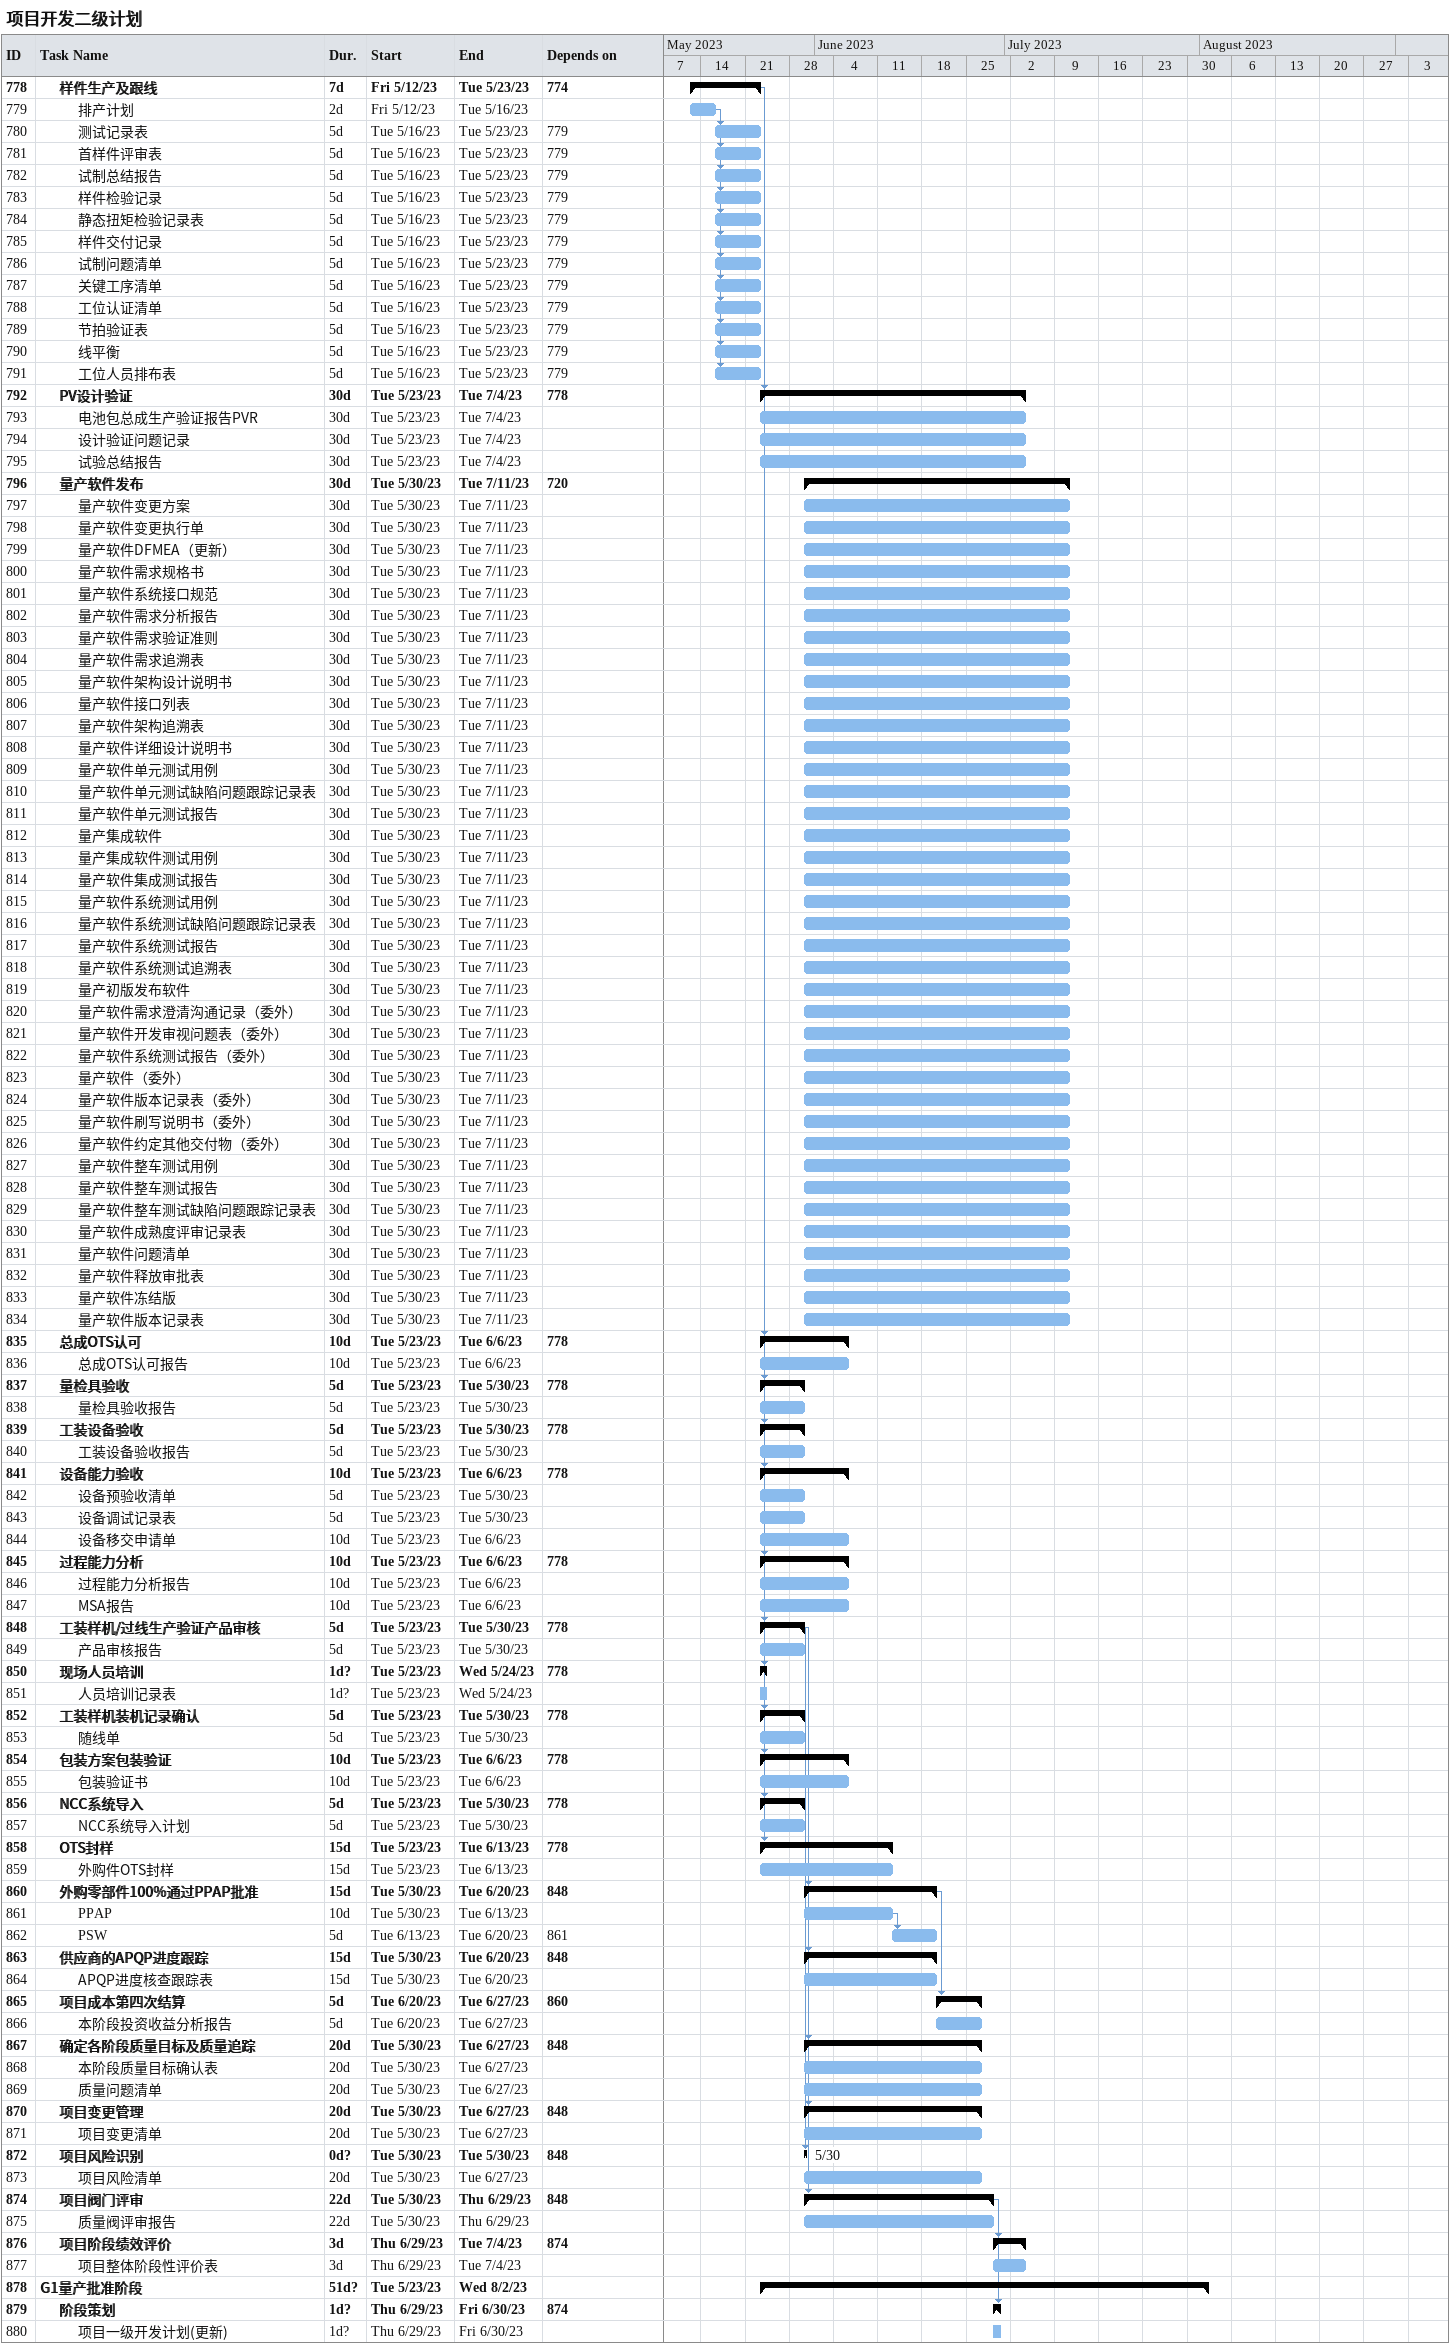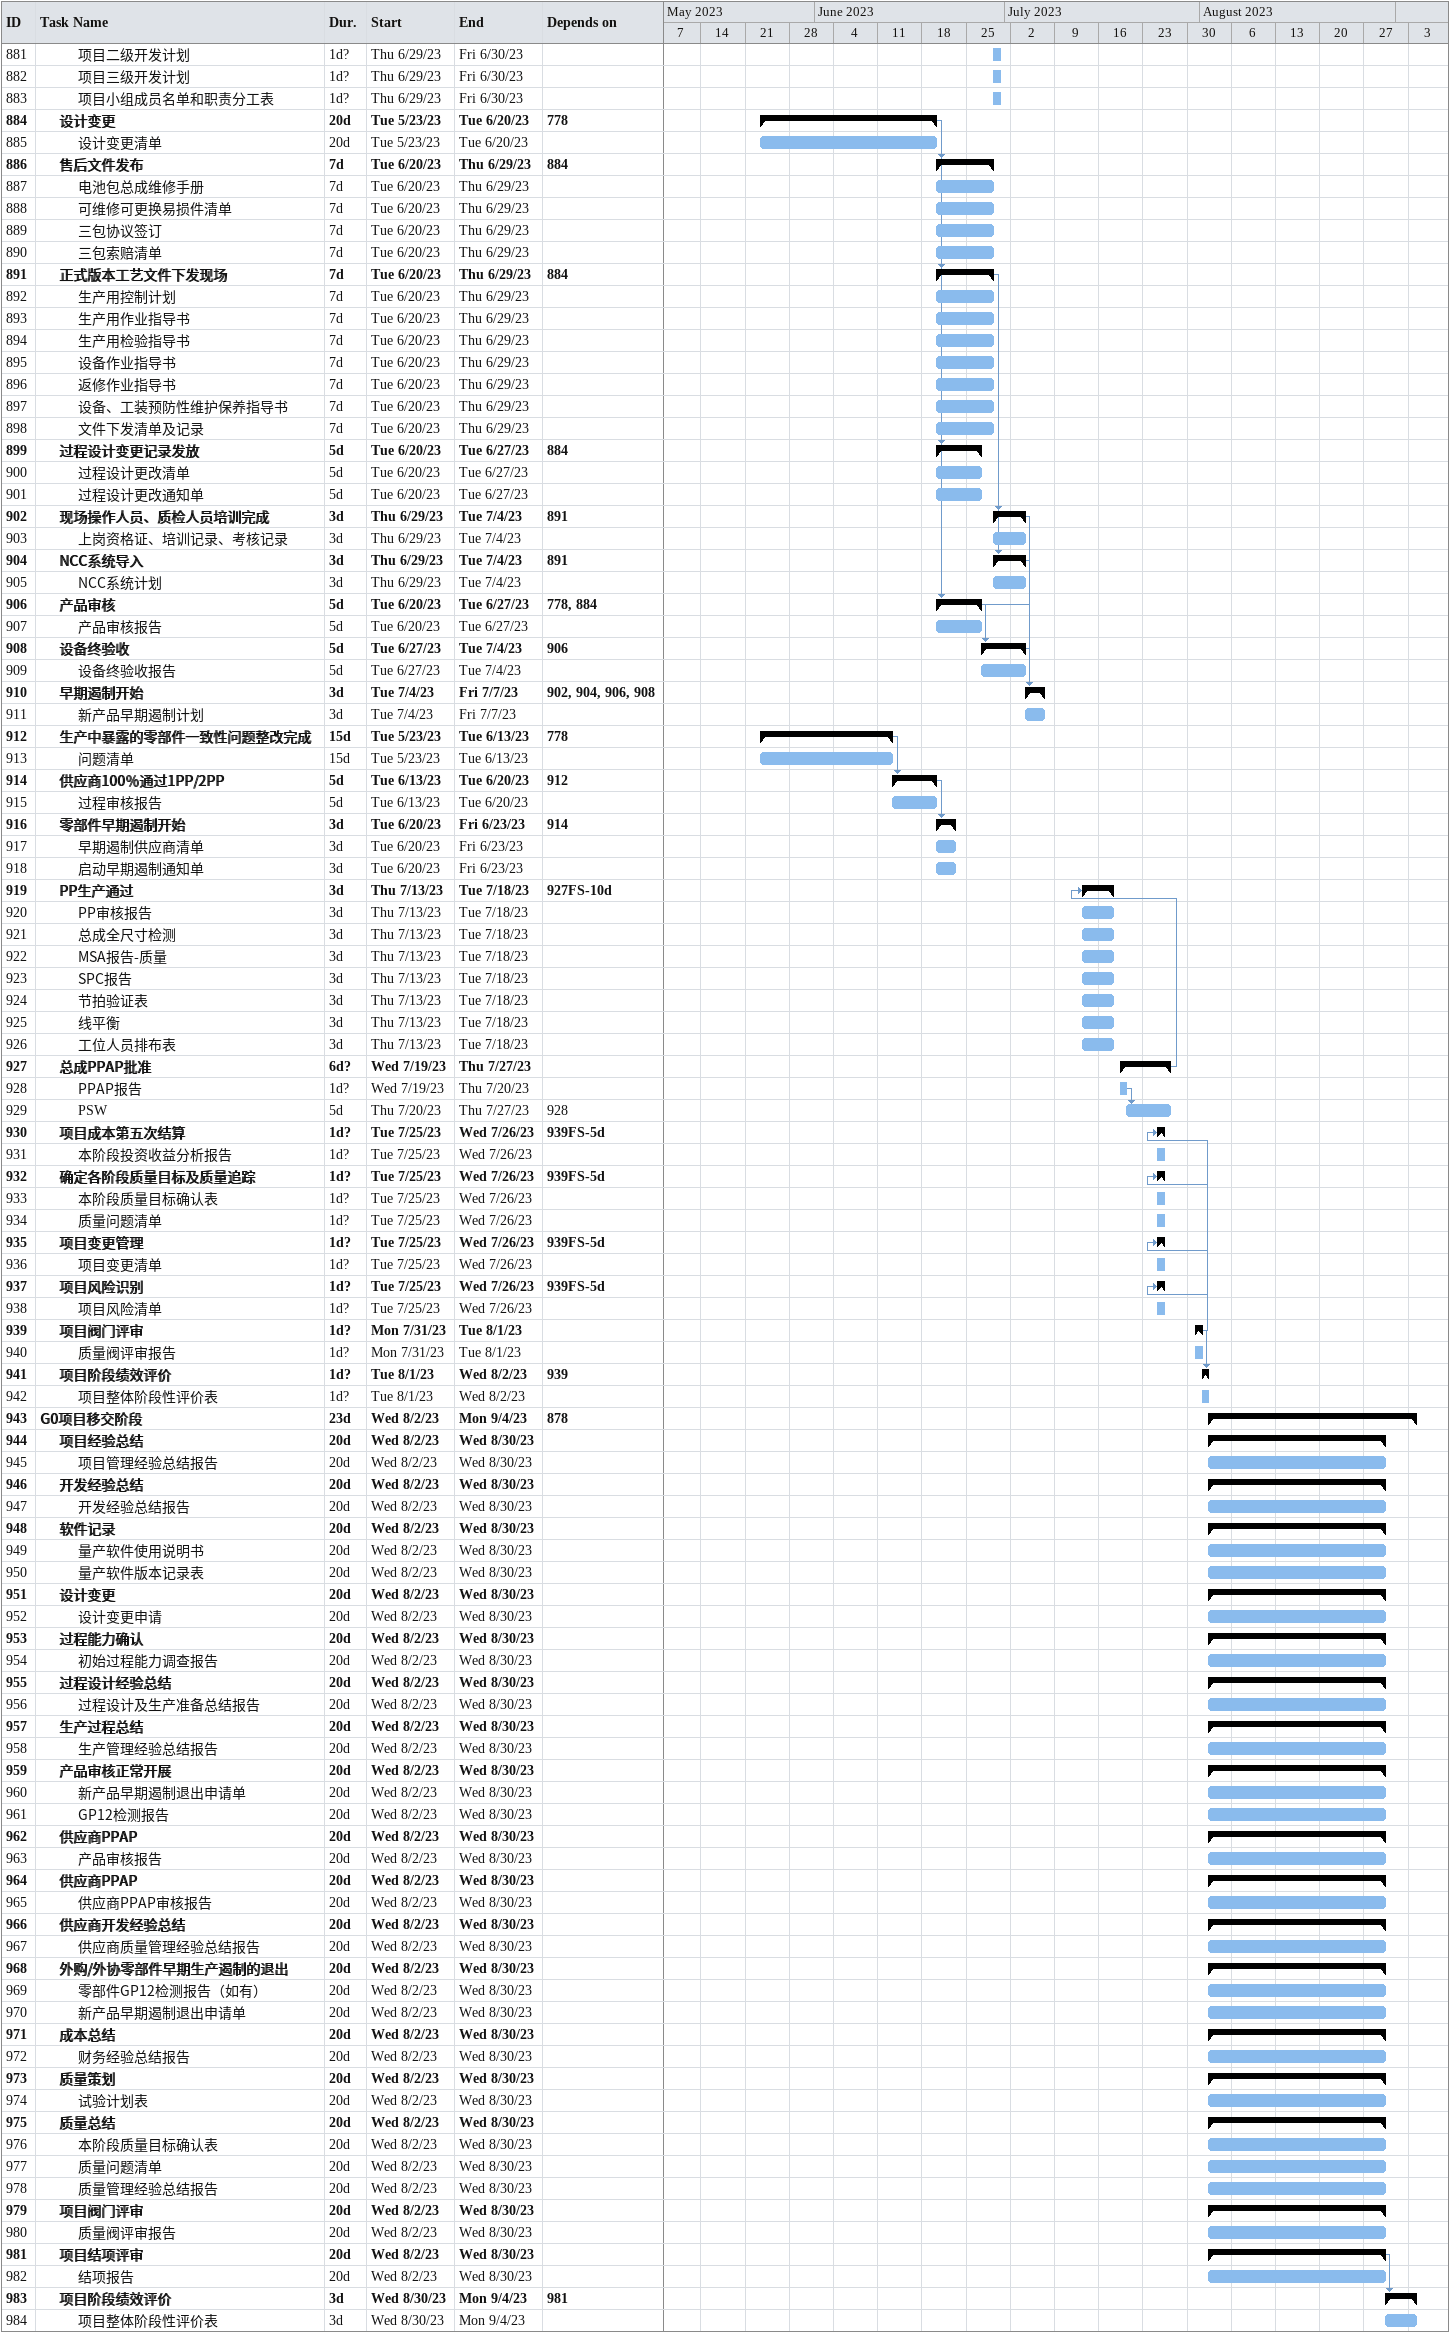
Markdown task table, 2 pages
项目开发二级计划

| ID | Level | Task | Duration | Start | Finish | Predecessors |
|---|---|---|---|---|---|---|
| 778 | 2 | **样件生产及跟线** | 7d | 2023-05-12 | 2023-05-23 | 774 |
| 779 | 3 | 排产计划 | 2d | 2023-05-12 | 2023-05-16 |  |
| 780 | 3 | 测试记录表 | 5d | 2023-05-16 | 2023-05-23 | 779 |
| 781 | 3 | 首样件评审表 | 5d | 2023-05-16 | 2023-05-23 | 779 |
| 782 | 3 | 试制总结报告 | 5d | 2023-05-16 | 2023-05-23 | 779 |
| 783 | 3 | 样件检验记录 | 5d | 2023-05-16 | 2023-05-23 | 779 |
| 784 | 3 | 静态扭矩检验记录表 | 5d | 2023-05-16 | 2023-05-23 | 779 |
| 785 | 3 | 样件交付记录 | 5d | 2023-05-16 | 2023-05-23 | 779 |
| 786 | 3 | 试制问题清单 | 5d | 2023-05-16 | 2023-05-23 | 779 |
| 787 | 3 | 关键工序清单 | 5d | 2023-05-16 | 2023-05-23 | 779 |
| 788 | 3 | 工位认证清单 | 5d | 2023-05-16 | 2023-05-23 | 779 |
| 789 | 3 | 节拍验证表 | 5d | 2023-05-16 | 2023-05-23 | 779 |
| 790 | 3 | 线平衡 | 5d | 2023-05-16 | 2023-05-23 | 779 |
| 791 | 3 | 工位人员排布表 | 5d | 2023-05-16 | 2023-05-23 | 779 |
| 792 | 2 | **PV设计验证** | 30d | 2023-05-23 | 2023-07-04 | 778 |
| 793 | 3 | 电池包总成生产验证报告PVR | 30d | 2023-05-23 | 2023-07-04 |  |
| 794 | 3 | 设计验证问题记录 | 30d | 2023-05-23 | 2023-07-04 |  |
| 795 | 3 | 试验总结报告 | 30d | 2023-05-23 | 2023-07-04 |  |
| 796 | 2 | **量产软件发布** | 30d | 2023-05-30 | 2023-07-11 | 720 |
| 797 | 3 | 量产软件变更方案 | 30d | 2023-05-30 | 2023-07-11 |  |
| 798 | 3 | 量产软件变更执行单 | 30d | 2023-05-30 | 2023-07-11 |  |
| 799 | 3 | 量产软件DFMEA（更新） | 30d | 2023-05-30 | 2023-07-11 |  |
| 800 | 3 | 量产软件需求规格书 | 30d | 2023-05-30 | 2023-07-11 |  |
| 801 | 3 | 量产软件系统接口规范 | 30d | 2023-05-30 | 2023-07-11 |  |
| 802 | 3 | 量产软件需求分析报告 | 30d | 2023-05-30 | 2023-07-11 |  |
| 803 | 3 | 量产软件需求验证准则 | 30d | 2023-05-30 | 2023-07-11 |  |
| 804 | 3 | 量产软件需求追溯表 | 30d | 2023-05-30 | 2023-07-11 |  |
| 805 | 3 | 量产软件架构设计说明书 | 30d | 2023-05-30 | 2023-07-11 |  |
| 806 | 3 | 量产软件接口列表 | 30d | 2023-05-30 | 2023-07-11 |  |
| 807 | 3 | 量产软件架构追溯表 | 30d | 2023-05-30 | 2023-07-11 |  |
| 808 | 3 | 量产软件详细设计说明书 | 30d | 2023-05-30 | 2023-07-11 |  |
| 809 | 3 | 量产软件单元测试用例 | 30d | 2023-05-30 | 2023-07-11 |  |
| 810 | 3 | 量产软件单元测试缺陷问题跟踪记录表 | 30d | 2023-05-30 | 2023-07-11 |  |
| 811 | 3 | 量产软件单元测试报告 | 30d | 2023-05-30 | 2023-07-11 |  |
| 812 | 3 | 量产集成软件 | 30d | 2023-05-30 | 2023-07-11 |  |
| 813 | 3 | 量产集成软件测试用例 | 30d | 2023-05-30 | 2023-07-11 |  |
| 814 | 3 | 量产软件集成测试报告 | 30d | 2023-05-30 | 2023-07-11 |  |
| 815 | 3 | 量产软件系统测试用例 | 30d | 2023-05-30 | 2023-07-11 |  |
| 816 | 3 | 量产软件系统测试缺陷问题跟踪记录表 | 30d | 2023-05-30 | 2023-07-11 |  |
| 817 | 3 | 量产软件系统测试报告 | 30d | 2023-05-30 | 2023-07-11 |  |
| 818 | 3 | 量产软件系统测试追溯表 | 30d | 2023-05-30 | 2023-07-11 |  |
| 819 | 3 | 量产初版发布软件 | 30d | 2023-05-30 | 2023-07-11 |  |
| 820 | 3 | 量产软件需求澄清沟通记录（委外） | 30d | 2023-05-30 | 2023-07-11 |  |
| 821 | 3 | 量产软件开发审视问题表（委外） | 30d | 2023-05-30 | 2023-07-11 |  |
| 822 | 3 | 量产软件系统测试报告（委外） | 30d | 2023-05-30 | 2023-07-11 |  |
| 823 | 3 | 量产软件（委外） | 30d | 2023-05-30 | 2023-07-11 |  |
| 824 | 3 | 量产软件版本记录表（委外） | 30d | 2023-05-30 | 2023-07-11 |  |
| 825 | 3 | 量产软件刷写说明书（委外） | 30d | 2023-05-30 | 2023-07-11 |  |
| 826 | 3 | 量产软件约定其他交付物（委外） | 30d | 2023-05-30 | 2023-07-11 |  |
| 827 | 3 | 量产软件整车测试用例 | 30d | 2023-05-30 | 2023-07-11 |  |
| 828 | 3 | 量产软件整车测试报告 | 30d | 2023-05-30 | 2023-07-11 |  |
| 829 | 3 | 量产软件整车测试缺陷问题跟踪记录表 | 30d | 2023-05-30 | 2023-07-11 |  |
| 830 | 3 | 量产软件成熟度评审记录表 | 30d | 2023-05-30 | 2023-07-11 |  |
| 831 | 3 | 量产软件问题清单 | 30d | 2023-05-30 | 2023-07-11 |  |
| 832 | 3 | 量产软件释放审批表 | 30d | 2023-05-30 | 2023-07-11 |  |
| 833 | 3 | 量产软件冻结版 | 30d | 2023-05-30 | 2023-07-11 |  |
| 834 | 3 | 量产软件版本记录表 | 30d | 2023-05-30 | 2023-07-11 |  |
| 835 | 2 | **总成OTS认可** | 10d | 2023-05-23 | 2023-06-06 | 778 |
| 836 | 3 | 总成OTS认可报告 | 10d | 2023-05-23 | 2023-06-06 |  |
| 837 | 2 | **量检具验收** | 5d | 2023-05-23 | 2023-05-30 | 778 |
| 838 | 3 | 量检具验收报告 | 5d | 2023-05-23 | 2023-05-30 |  |
| 839 | 2 | **工装设备验收** | 5d | 2023-05-23 | 2023-05-30 | 778 |
| 840 | 3 | 工装设备验收报告 | 5d | 2023-05-23 | 2023-05-30 |  |
| 841 | 2 | **设备能力验收** | 10d | 2023-05-23 | 2023-06-06 | 778 |
| 842 | 3 | 设备预验收清单 | 5d | 2023-05-23 | 2023-05-30 |  |
| 843 | 3 | 设备调试记录表 | 5d | 2023-05-23 | 2023-05-30 |  |
| 844 | 3 | 设备移交申请单 | 10d | 2023-05-23 | 2023-06-06 |  |
| 845 | 2 | **过程能力分析** | 10d | 2023-05-23 | 2023-06-06 | 778 |
| 846 | 3 | 过程能力分析报告 | 10d | 2023-05-23 | 2023-06-06 |  |
| 847 | 3 | MSA报告 | 10d | 2023-05-23 | 2023-06-06 |  |
| 848 | 2 | **工装样机/过线生产验证产品审核** | 5d | 2023-05-23 | 2023-05-30 | 778 |
| 849 | 3 | 产品审核报告 | 5d | 2023-05-23 | 2023-05-30 |  |
| 850 | 2 | **现场人员培训** | 1d? | 2023-05-23 | 2023-05-24 | 778 |
| 851 | 3 | 人员培训记录表 | 1d? | 2023-05-23 | 2023-05-24 |  |
| 852 | 2 | **工装样机装机记录确认** | 5d | 2023-05-23 | 2023-05-30 | 778 |
| 853 | 3 | 随线单 | 5d | 2023-05-23 | 2023-05-30 |  |
| 854 | 2 | **包装方案包装验证** | 10d | 2023-05-23 | 2023-06-06 | 778 |
| 855 | 3 | 包装验证书 | 10d | 2023-05-23 | 2023-06-06 |  |
| 856 | 2 | **NCC系统导入** | 5d | 2023-05-23 | 2023-05-30 | 778 |
| 857 | 3 | NCC系统导入计划 | 5d | 2023-05-23 | 2023-05-30 |  |
| 858 | 2 | **OTS封样** | 15d | 2023-05-23 | 2023-06-13 | 778 |
| 859 | 3 | 外购件OTS封样 | 15d | 2023-05-23 | 2023-06-13 |  |
| 860 | 2 | **外购零部件100%通过PPAP批准** | 15d | 2023-05-30 | 2023-06-20 | 848 |
| 861 | 3 | PPAP | 10d | 2023-05-30 | 2023-06-13 |  |
| 862 | 3 | PSW | 5d | 2023-06-13 | 2023-06-20 | 861 |
| 863 | 2 | **供应商的APQP进度跟踪** | 15d | 2023-05-30 | 2023-06-20 | 848 |
| 864 | 3 | APQP进度核查跟踪表 | 15d | 2023-05-30 | 2023-06-20 |  |
| 865 | 2 | **项目成本第四次结算** | 5d | 2023-06-20 | 2023-06-27 | 860 |
| 866 | 3 | 本阶段投资收益分析报告 | 5d | 2023-06-20 | 2023-06-27 |  |
| 867 | 2 | **确定各阶段质量目标及质量追踪** | 20d | 2023-05-30 | 2023-06-27 | 848 |
| 868 | 3 | 本阶段质量目标确认表 | 20d | 2023-05-30 | 2023-06-27 |  |
| 869 | 3 | 质量问题清单 | 20d | 2023-05-30 | 2023-06-27 |  |
| 870 | 2 | **项目变更管理** | 20d | 2023-05-30 | 2023-06-27 | 848 |
| 871 | 3 | 项目变更清单 | 20d | 2023-05-30 | 2023-06-27 |  |
| 872 | 2 | **项目风险识别** | 0d? | 2023-05-30 | 2023-05-30 | 848 |
| 873 | 3 | 项目风险清单 | 20d | 2023-05-30 | 2023-06-27 |  |
| 874 | 2 | **项目阀门评审** | 22d | 2023-05-30 | 2023-06-29 | 848 |
| 875 | 3 | 质量阀评审报告 | 22d | 2023-05-30 | 2023-06-29 |  |
| 876 | 2 | **项目阶段绩效评价** | 3d | 2023-06-29 | 2023-07-04 | 874 |
| 877 | 3 | 项目整体阶段性评价表 | 3d | 2023-06-29 | 2023-07-04 |  |
| 878 | 1 | **G1量产批准阶段** | 51d? | 2023-05-23 | 2023-08-02 |  |
| 879 | 2 | **阶段策划** | 1d? | 2023-06-29 | 2023-06-30 | 874 |
| 880 | 3 | 项目一级开发计划(更新) | 1d? | 2023-06-29 | 2023-06-30 |  |
| 881 | 3 | 项目二级开发计划 | 1d? | 2023-06-29 | 2023-06-30 |  |
| 882 | 3 | 项目三级开发计划 | 1d? | 2023-06-29 | 2023-06-30 |  |
| 883 | 3 | 项目小组成员名单和职责分工表 | 1d? | 2023-06-29 | 2023-06-30 |  |
| 884 | 2 | **设计变更** | 20d | 2023-05-23 | 2023-06-20 | 778 |
| 885 | 3 | 设计变更清单 | 20d | 2023-05-23 | 2023-06-20 |  |
| 886 | 2 | **售后文件发布** | 7d | 2023-06-20 | 2023-06-29 | 884 |
| 887 | 3 | 电池包总成维修手册 | 7d | 2023-06-20 | 2023-06-29 |  |
| 888 | 3 | 可维修可更换易损件清单 | 7d | 2023-06-20 | 2023-06-29 |  |
| 889 | 3 | 三包协议签订 | 7d | 2023-06-20 | 2023-06-29 |  |
| 890 | 3 | 三包索赔清单 | 7d | 2023-06-20 | 2023-06-29 |  |
| 891 | 2 | **正式版本工艺文件下发现场** | 7d | 2023-06-20 | 2023-06-29 | 884 |
| 892 | 3 | 生产用控制计划 | 7d | 2023-06-20 | 2023-06-29 |  |
| 893 | 3 | 生产用作业指导书 | 7d | 2023-06-20 | 2023-06-29 |  |
| 894 | 3 | 生产用检验指导书 | 7d | 2023-06-20 | 2023-06-29 |  |
| 895 | 3 | 设备作业指导书 | 7d | 2023-06-20 | 2023-06-29 |  |
| 896 | 3 | 返修作业指导书 | 7d | 2023-06-20 | 2023-06-29 |  |
| 897 | 3 | 设备、工装预防性维护保养指导书 | 7d | 2023-06-20 | 2023-06-29 |  |
| 898 | 3 | 文件下发清单及记录 | 7d | 2023-06-20 | 2023-06-29 |  |
| 899 | 2 | **过程设计变更记录发放** | 5d | 2023-06-20 | 2023-06-27 | 884 |
| 900 | 3 | 过程设计更改清单 | 5d | 2023-06-20 | 2023-06-27 |  |
| 901 | 3 | 过程设计更改通知单 | 5d | 2023-06-20 | 2023-06-27 |  |
| 902 | 2 | **现场操作人员、质检人员培训完成** | 3d | 2023-06-29 | 2023-07-04 | 891 |
| 903 | 3 | 上岗资格证、培训记录、考核记录 | 3d | 2023-06-29 | 2023-07-04 |  |
| 904 | 2 | **NCC系统导入** | 3d | 2023-06-29 | 2023-07-04 | 891 |
| 905 | 3 | NCC系统计划 | 3d | 2023-06-29 | 2023-07-04 |  |
| 906 | 2 | **产品审核** | 5d | 2023-06-20 | 2023-06-27 | 778, 884 |
| 907 | 3 | 产品审核报告 | 5d | 2023-06-20 | 2023-06-27 |  |
| 908 | 2 | **设备终验收** | 5d | 2023-06-27 | 2023-07-04 | 906 |
| 909 | 3 | 设备终验收报告 | 5d | 2023-06-27 | 2023-07-04 |  |
| 910 | 2 | **早期遏制开始** | 3d | 2023-07-04 | 2023-07-07 | 902, 904, 906, 908 |
| 911 | 3 | 新产品早期遏制计划 | 3d | 2023-07-04 | 2023-07-07 |  |
| 912 | 2 | **生产中暴露的零部件一致性问题整改完成** | 15d | 2023-05-23 | 2023-06-13 | 778 |
| 913 | 3 | 问题清单 | 15d | 2023-05-23 | 2023-06-13 |  |
| 914 | 2 | **供应商100％通过1PP/2PP** | 5d | 2023-06-13 | 2023-06-20 | 912 |
| 915 | 3 | 过程审核报告 | 5d | 2023-06-13 | 2023-06-20 |  |
| 916 | 2 | **零部件早期遏制开始** | 3d | 2023-06-20 | 2023-06-23 | 914 |
| 917 | 3 | 早期遏制供应商清单 | 3d | 2023-06-20 | 2023-06-23 |  |
| 918 | 3 | 启动早期遏制通知单 | 3d | 2023-06-20 | 2023-06-23 |  |
| 919 | 2 | **PP生产通过** | 3d | 2023-07-13 | 2023-07-18 | 927FS-10d |
| 920 | 3 | PP审核报告 | 3d | 2023-07-13 | 2023-07-18 |  |
| 921 | 3 | 总成全尺寸检测 | 3d | 2023-07-13 | 2023-07-18 |  |
| 922 | 3 | MSA报告-质量 | 3d | 2023-07-13 | 2023-07-18 |  |
| 923 | 3 | SPC报告 | 3d | 2023-07-13 | 2023-07-18 |  |
| 924 | 3 | 节拍验证表 | 3d | 2023-07-13 | 2023-07-18 |  |
| 925 | 3 | 线平衡 | 3d | 2023-07-13 | 2023-07-18 |  |
| 926 | 3 | 工位人员排布表 | 3d | 2023-07-13 | 2023-07-18 |  |
| 927 | 2 | **总成PPAP批准** | 6d? | 2023-07-19 | 2023-07-27 |  |
| 928 | 3 | PPAP报告 | 1d? | 2023-07-19 | 2023-07-20 |  |
| 929 | 3 | PSW | 5d | 2023-07-20 | 2023-07-27 | 928 |
| 930 | 2 | **项目成本第五次结算** | 1d? | 2023-07-25 | 2023-07-26 | 939FS-5d |
| 931 | 3 | 本阶段投资收益分析报告 | 1d? | 2023-07-25 | 2023-07-26 |  |
| 932 | 2 | **确定各阶段质量目标及质量追踪** | 1d? | 2023-07-25 | 2023-07-26 | 939FS-5d |
| 933 | 3 | 本阶段质量目标确认表 | 1d? | 2023-07-25 | 2023-07-26 |  |
| 934 | 3 | 质量问题清单 | 1d? | 2023-07-25 | 2023-07-26 |  |
| 935 | 2 | **项目变更管理** | 1d? | 2023-07-25 | 2023-07-26 | 939FS-5d |
| 936 | 3 | 项目变更清单 | 1d? | 2023-07-25 | 2023-07-26 |  |
| 937 | 2 | **项目风险识别** | 1d? | 2023-07-25 | 2023-07-26 | 939FS-5d |
| 938 | 3 | 项目风险清单 | 1d? | 2023-07-25 | 2023-07-26 |  |
| 939 | 2 | **项目阀门评审** | 1d? | 2023-07-31 | 2023-08-01 |  |
| 940 | 3 | 质量阀评审报告 | 1d? | 2023-07-31 | 2023-08-01 |  |
| 941 | 2 | **项目阶段绩效评价** | 1d? | 2023-08-01 | 2023-08-02 | 939 |
| 942 | 3 | 项目整体阶段性评价表 | 1d? | 2023-08-01 | 2023-08-02 |  |
| 943 | 1 | **G0项目移交阶段** | 23d | 2023-08-02 | 2023-09-04 | 878 |
| 944 | 2 | **项目经验总结** | 20d | 2023-08-02 | 2023-08-30 |  |
| 945 | 3 | 项目管理经验总结报告 | 20d | 2023-08-02 | 2023-08-30 |  |
| 946 | 2 | **开发经验总结** | 20d | 2023-08-02 | 2023-08-30 |  |
| 947 | 3 | 开发经验总结报告 | 20d | 2023-08-02 | 2023-08-30 |  |
| 948 | 2 | **软件记录** | 20d | 2023-08-02 | 2023-08-30 |  |
| 949 | 3 | 量产软件使用说明书 | 20d | 2023-08-02 | 2023-08-30 |  |
| 950 | 3 | 量产软件版本记录表 | 20d | 2023-08-02 | 2023-08-30 |  |
| 951 | 2 | **设计变更** | 20d | 2023-08-02 | 2023-08-30 |  |
| 952 | 3 | 设计变更申请 | 20d | 2023-08-02 | 2023-08-30 |  |
| 953 | 2 | **过程能力确认** | 20d | 2023-08-02 | 2023-08-30 |  |
| 954 | 3 | 初始过程能力调查报告 | 20d | 2023-08-02 | 2023-08-30 |  |
| 955 | 2 | **过程设计经验总结** | 20d | 2023-08-02 | 2023-08-30 |  |
| 956 | 3 | 过程设计及生产准备总结报告 | 20d | 2023-08-02 | 2023-08-30 |  |
| 957 | 2 | **生产过程总结** | 20d | 2023-08-02 | 2023-08-30 |  |
| 958 | 3 | 生产管理经验总结报告 | 20d | 2023-08-02 | 2023-08-30 |  |
| 959 | 2 | **产品审核正常开展** | 20d | 2023-08-02 | 2023-08-30 |  |
| 960 | 3 | 新产品早期遏制退出申请单 | 20d | 2023-08-02 | 2023-08-30 |  |
| 961 | 3 | GP12检测报告 | 20d | 2023-08-02 | 2023-08-30 |  |
| 962 | 2 | **供应商PPAP** | 20d | 2023-08-02 | 2023-08-30 |  |
| 963 | 3 | 产品审核报告 | 20d | 2023-08-02 | 2023-08-30 |  |
| 964 | 2 | **供应商PPAP** | 20d | 2023-08-02 | 2023-08-30 |  |
| 965 | 3 | 供应商PPAP审核报告 | 20d | 2023-08-02 | 2023-08-30 |  |
| 966 | 2 | **供应商开发经验总结** | 20d | 2023-08-02 | 2023-08-30 |  |
| 967 | 3 | 供应商质量管理经验总结报告 | 20d | 2023-08-02 | 2023-08-30 |  |
| 968 | 2 | **外购/外协零部件早期生产遏制的退出** | 20d | 2023-08-02 | 2023-08-30 |  |
| 969 | 3 | 零部件GP12检测报告（如有） | 20d | 2023-08-02 | 2023-08-30 |  |
| 970 | 3 | 新产品早期遏制退出申请单 | 20d | 2023-08-02 | 2023-08-30 |  |
| 971 | 2 | **成本总结** | 20d | 2023-08-02 | 2023-08-30 |  |
| 972 | 3 | 财务经验总结报告 | 20d | 2023-08-02 | 2023-08-30 |  |
| 973 | 2 | **质量策划** | 20d | 2023-08-02 | 2023-08-30 |  |
| 974 | 3 | 试验计划表 | 20d | 2023-08-02 | 2023-08-30 |  |
| 975 | 2 | **质量总结** | 20d | 2023-08-02 | 2023-08-30 |  |
| 976 | 3 | 本阶段质量目标确认表 | 20d | 2023-08-02 | 2023-08-30 |  |
| 977 | 3 | 质量问题清单 | 20d | 2023-08-02 | 2023-08-30 |  |
| 978 | 3 | 质量管理经验总结报告 | 20d | 2023-08-02 | 2023-08-30 |  |
| 979 | 2 | **项目阀门评审** | 20d | 2023-08-02 | 2023-08-30 |  |
| 980 | 3 | 质量阀评审报告 | 20d | 2023-08-02 | 2023-08-30 |  |
| 981 | 2 | **项目结项评审** | 20d | 2023-08-02 | 2023-08-30 |  |
| 982 | 3 | 结项报告 | 20d | 2023-08-02 | 2023-08-30 |  |
| 983 | 2 | **项目阶段绩效评价** | 3d | 2023-08-30 | 2023-09-04 | 981 |
| 984 | 3 | 项目整体阶段性评价表 | 3d | 2023-08-30 | 2023-09-04 |  |
